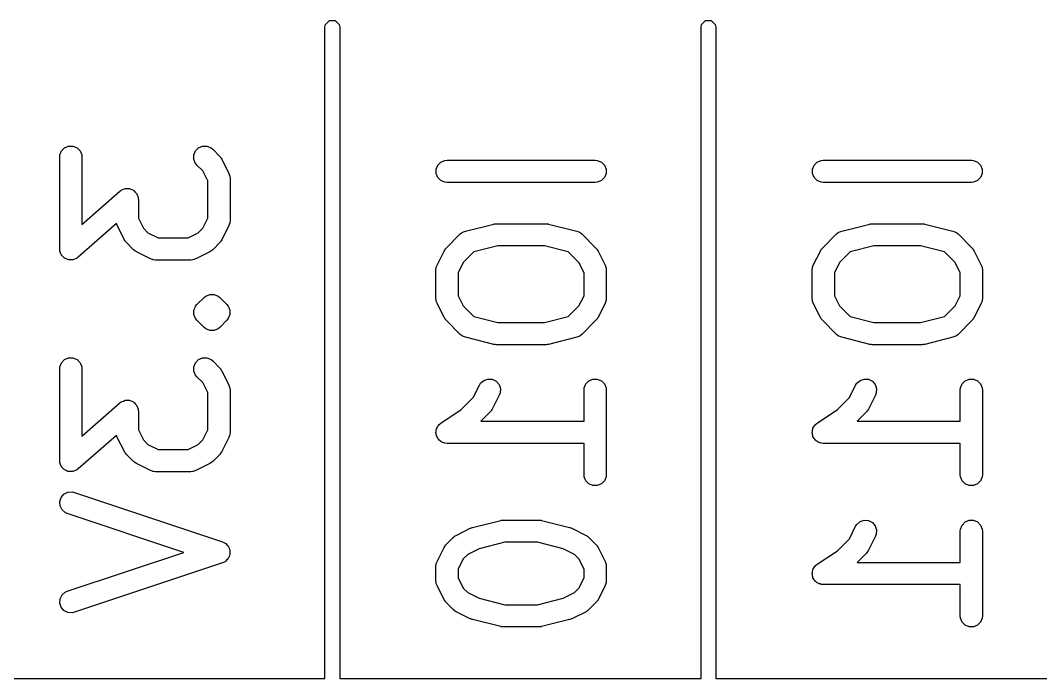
# Model space of a CAD drawing. Header units: inches. Extents: x 0.47 to 2.28, y -2.25 to -0.47.
# Drawn here: x 1.7421 to 2.0133, y -1.748 to -1.5732 of the extents above; entities that cross this region are included whole.
import ezdxf

# ---------------------------------------------------------------- set-up
doc = ezdxf.new("R2010")
doc.units = ezdxf.units.IN
doc.header["$MEASUREMENT"] = 0
doc.layers.add('B.Silkscreen', color=31, linetype='CONTINUOUS', true_color=0xe8b2a7)

msp = doc.modelspace()

# ---------------------------------------------------------------- linework, layer by layer
at = {"layer": 'B.Silkscreen', "linetype": 'CONTINUOUS'}
for p, q in [((1.82303, -1.575), (1.82318, -1.57425)), ((1.82303, -1.74803), (1.82303, -1.575)), ((1.82318, -1.57425), (1.82425, -1.57318)), ((1.82425, -1.57318), (1.82575, -1.57318)), ((1.82575, -1.57318), (1.82682, -1.57425)), ((1.82682, -1.57425), (1.82697, -1.575)), ((1.82697, -1.575), (1.82697, -1.74803)), ((1.92303, -1.575), (1.92318, -1.57425)), ((1.92303, -1.74803), (1.92303, -1.575)), ((1.92318, -1.57425), (1.92425, -1.57318)), ((1.92425, -1.57318), (1.92575, -1.57318)), ((1.92575, -1.57318), (1.92682, -1.57425)), ((1.92682, -1.57425), (1.92697, -1.575)), ((1.92697, -1.575), (1.92697, -1.74803)), ((1.75261, -1.60893), (1.75305, -1.60787)), ((1.75305, -1.60787), (1.75386, -1.60705)), ((1.75386, -1.60705), (1.75493, -1.60661)), ((1.75493, -1.60661), (1.75608, -1.60661)), ((1.75608, -1.60661), (1.75715, -1.60705)), ((1.75715, -1.60705), (1.75796, -1.60787)), ((1.75796, -1.60787), (1.7584, -1.60893)), ((1.78823, -1.60893), (1.78867, -1.60787)), ((1.78867, -1.60787), (1.78948, -1.60705)), ((1.78948, -1.60705), (1.79055, -1.60661)), ((1.79055, -1.60661), (1.7917, -1.60661)), ((1.7917, -1.60661), (1.79277, -1.60705)), ((1.79277, -1.60705), (1.79321, -1.60742)), ((1.79321, -1.60742), (1.79509, -1.6093)), ((1.75255, -1.60951), (1.75261, -1.60893)), ((1.75255, -1.63388), (1.75255, -1.60951)), ((1.7584, -1.60893), (1.75846, -1.60951)), ((1.75846, -1.60951), (1.75846, -1.62737)), ((1.78823, -1.61009), (1.78823, -1.60893)), ((1.78867, -1.61115), (1.78823, -1.61009)), ((1.79509, -1.6093), (1.79527, -1.60952)), ((1.79527, -1.60952), (1.79533, -1.60957)), ((1.79533, -1.60957), (1.79539, -1.60966)), ((1.79539, -1.60966), (1.79546, -1.60974)), ((1.79546, -1.60974), (1.79548, -1.60982)), ((1.79548, -1.60982), (1.79564, -1.61006)), ((1.79564, -1.61006), (1.79752, -1.61381)), ((1.85386, -1.6108), (1.85493, -1.61036)), ((1.85493, -1.61036), (1.8555, -1.61031)), ((1.8555, -1.61031), (1.89487, -1.61031)), ((1.89487, -1.61031), (1.89545, -1.61036)), ((1.89545, -1.61036), (1.89652, -1.6108)), ((1.95386, -1.6108), (1.95493, -1.61036)), ((1.95493, -1.61036), (1.9555, -1.61031)), ((1.9555, -1.61031), (1.99487, -1.61031)), ((1.99487, -1.61031), (1.99545, -1.61036)), ((1.99545, -1.61036), (1.99652, -1.6108)), ((1.78904, -1.6116), (1.78867, -1.61115)), ((1.79057, -1.61313), (1.78904, -1.6116)), ((1.79192, -1.61583), (1.79057, -1.61313)), ((1.85261, -1.61268), (1.85305, -1.61162)), ((1.85261, -1.61384), (1.85261, -1.61268)), ((1.85305, -1.61162), (1.85386, -1.6108)), ((1.89652, -1.6108), (1.89733, -1.61162)), ((1.89733, -1.61162), (1.89777, -1.61268)), ((1.89777, -1.61268), (1.89777, -1.61384)), ((1.95261, -1.61268), (1.95305, -1.61162)), ((1.95261, -1.61384), (1.95261, -1.61268)), ((1.95305, -1.61162), (1.95386, -1.6108)), ((1.99652, -1.6108), (1.99733, -1.61162)), ((1.99733, -1.61162), (1.99777, -1.61268)), ((1.99777, -1.61268), (1.99777, -1.61384)), ((1.79192, -1.62569), (1.79192, -1.61583)), ((1.79752, -1.61381), (1.79772, -1.61435)), ((1.79772, -1.61435), (1.79773, -1.61446)), ((1.79773, -1.61446), (1.79777, -1.61456)), ((1.79777, -1.61456), (1.79783, -1.61513)), ((1.79783, -1.61513), (1.79783, -1.62638)), ((1.85305, -1.6149), (1.85261, -1.61384)), ((1.85386, -1.61571), (1.85305, -1.6149)), ((1.85493, -1.61616), (1.85386, -1.61571)), ((1.8555, -1.61621), (1.85493, -1.61616)), ((1.89545, -1.61616), (1.89487, -1.61621)), ((1.89652, -1.61571), (1.89545, -1.61616)), ((1.89733, -1.6149), (1.89652, -1.61571)), ((1.89777, -1.61384), (1.89733, -1.6149)), ((1.95305, -1.6149), (1.95261, -1.61384)), ((1.95386, -1.61571), (1.95305, -1.6149)), ((1.95493, -1.61616), (1.95386, -1.61571)), ((1.9555, -1.61621), (1.95493, -1.61616)), ((1.99545, -1.61616), (1.99487, -1.61621)), ((1.99652, -1.61571), (1.99545, -1.61616)), ((1.99733, -1.6149), (1.99652, -1.61571)), ((1.99777, -1.61384), (1.99733, -1.6149)), ((1.75846, -1.62737), (1.76856, -1.61854)), ((1.76856, -1.61854), (1.76881, -1.61836)), ((1.76881, -1.61836), (1.76886, -1.6183)), ((1.76886, -1.6183), (1.76891, -1.61828)), ((1.76891, -1.61828), (1.76903, -1.6182)), ((1.76903, -1.6182), (1.76948, -1.61805)), ((1.76948, -1.61805), (1.76993, -1.61786)), ((1.76993, -1.61786), (1.77003, -1.61786)), ((1.77003, -1.61786), (1.77012, -1.61783)), ((1.77012, -1.61783), (1.7706, -1.61786)), ((1.7706, -1.61786), (1.77108, -1.61786)), ((1.77108, -1.61786), (1.77117, -1.6179)), ((1.77117, -1.6179), (1.77127, -1.61791)), ((1.77127, -1.61791), (1.7717, -1.61812)), ((1.7717, -1.61812), (1.77214, -1.6183)), ((1.77214, -1.6183), (1.77221, -1.61837)), ((1.77221, -1.61837), (1.7723, -1.61842)), ((1.7723, -1.61842), (1.77262, -1.61878)), ((1.77262, -1.61878), (1.77296, -1.61912)), ((1.89487, -1.61621), (1.8555, -1.61621)), ((1.99487, -1.61621), (1.9555, -1.61621)), ((1.77296, -1.61912), (1.773, -1.61921)), ((1.773, -1.61921), (1.77306, -1.61928)), ((1.77306, -1.61928), (1.77322, -1.61974)), ((1.77322, -1.61974), (1.7734, -1.62018)), ((1.7734, -1.62018), (1.77341, -1.62032)), ((1.77341, -1.62032), (1.77343, -1.62038)), ((1.77343, -1.62038), (1.77343, -1.62045)), ((1.77343, -1.62045), (1.77346, -1.62076)), ((1.77346, -1.62076), (1.77346, -1.62569)), ((1.77346, -1.62569), (1.7748, -1.62838)), ((1.79057, -1.62838), (1.79192, -1.62569)), ((1.79777, -1.62696), (1.79773, -1.62706)), ((1.79783, -1.62638), (1.79777, -1.62696)), ((1.76766, -1.62717), (1.75745, -1.6361)), ((1.76786, -1.6277), (1.76766, -1.62717)), ((1.76974, -1.63145), (1.76786, -1.6277)), ((1.7748, -1.62838), (1.776, -1.62958)), ((1.776, -1.62958), (1.7787, -1.63093)), ((1.78668, -1.63093), (1.78938, -1.62958)), ((1.78938, -1.62958), (1.79057, -1.62838)), ((1.79752, -1.6277), (1.79564, -1.63145)), ((1.79772, -1.62716), (1.79752, -1.6277)), ((1.79773, -1.62706), (1.79772, -1.62716)), ((1.85904, -1.62992), (1.85949, -1.62955)), ((1.85949, -1.62955), (1.85969, -1.62947)), ((1.85969, -1.62947), (1.85987, -1.62934)), ((1.85987, -1.62934), (1.86041, -1.62914)), ((1.86041, -1.62914), (1.86791, -1.62727)), ((1.86791, -1.62727), (1.86801, -1.62725)), ((1.86801, -1.62725), (1.86805, -1.62724)), ((1.86805, -1.62724), (1.86827, -1.62721)), ((1.86827, -1.62721), (1.86848, -1.62718)), ((1.86848, -1.62718), (1.86853, -1.62719)), ((1.86853, -1.62719), (1.86863, -1.62718)), ((1.86863, -1.62718), (1.88175, -1.62718)), ((1.88175, -1.62718), (1.88185, -1.62719)), ((1.88185, -1.62719), (1.88189, -1.62718)), ((1.88189, -1.62718), (1.88211, -1.62721)), ((1.88211, -1.62721), (1.88233, -1.62724)), ((1.88233, -1.62724), (1.88237, -1.62725)), ((1.88237, -1.62725), (1.88247, -1.62727)), ((1.88247, -1.62727), (1.88997, -1.62914)), ((1.88997, -1.62914), (1.89051, -1.62934)), ((1.89051, -1.62934), (1.89069, -1.62947)), ((1.89069, -1.62947), (1.89089, -1.62955)), ((1.89089, -1.62955), (1.89134, -1.62992)), ((1.95904, -1.62992), (1.95949, -1.62955)), ((1.95949, -1.62955), (1.95969, -1.62947)), ((1.95969, -1.62947), (1.95987, -1.62934)), ((1.95987, -1.62934), (1.96041, -1.62914)), ((1.96041, -1.62914), (1.96791, -1.62727)), ((1.96791, -1.62727), (1.96801, -1.62725)), ((1.96801, -1.62725), (1.96805, -1.62724)), ((1.96805, -1.62724), (1.96827, -1.62721)), ((1.96827, -1.62721), (1.96848, -1.62718)), ((1.96848, -1.62718), (1.96853, -1.62719)), ((1.96853, -1.62719), (1.96863, -1.62718)), ((1.96863, -1.62718), (1.98175, -1.62718)), ((1.98175, -1.62718), (1.98185, -1.62719)), ((1.98185, -1.62719), (1.98189, -1.62718)), ((1.98189, -1.62718), (1.98211, -1.62721)), ((1.98211, -1.62721), (1.98233, -1.62724)), ((1.98233, -1.62724), (1.98237, -1.62725)), ((1.98237, -1.62725), (1.98247, -1.62727)), ((1.98247, -1.62727), (1.98997, -1.62914)), ((1.98997, -1.62914), (1.99051, -1.62934)), ((1.99051, -1.62934), (1.99069, -1.62947)), ((1.99069, -1.62947), (1.99089, -1.62955)), ((1.99089, -1.62955), (1.99134, -1.62992)), ((1.76989, -1.6317), (1.76974, -1.63145)), ((1.76992, -1.63177), (1.76989, -1.6317)), ((1.76999, -1.63185), (1.76992, -1.63177)), ((1.77004, -1.63194), (1.76999, -1.63185)), ((1.7701, -1.63199), (1.77004, -1.63194)), ((1.77029, -1.63222), (1.7701, -1.63199)), ((1.77216, -1.63409), (1.77029, -1.63222)), ((1.7787, -1.63093), (1.78668, -1.63093)), ((1.79509, -1.63222), (1.79321, -1.63409)), ((1.79527, -1.63199), (1.79509, -1.63222)), ((1.79533, -1.63194), (1.79527, -1.63199)), ((1.79539, -1.63185), (1.79533, -1.63194)), ((1.79546, -1.63177), (1.79539, -1.63185)), ((1.79548, -1.6317), (1.79546, -1.63177)), ((1.79564, -1.63145), (1.79548, -1.6317)), ((1.85529, -1.63367), (1.85904, -1.62992)), ((1.89134, -1.62992), (1.89509, -1.63367)), ((1.95529, -1.63367), (1.95904, -1.62992)), ((1.99134, -1.62992), (1.99509, -1.63367)), ((1.75258, -1.63419), (1.75255, -1.63388)), ((1.75258, -1.63426), (1.75258, -1.63419)), ((1.75259, -1.63432), (1.75258, -1.63426)), ((1.75261, -1.63446), (1.75259, -1.63432)), ((1.75279, -1.6349), (1.75261, -1.63446)), ((1.75295, -1.63535), (1.75279, -1.6349)), ((1.77239, -1.63428), (1.77216, -1.63409)), ((1.77244, -1.63434), (1.77239, -1.63428)), ((1.77253, -1.6344), (1.77244, -1.63434)), ((1.77261, -1.63446), (1.77253, -1.6344)), ((1.77268, -1.63449), (1.77261, -1.63446)), ((1.77293, -1.63465), (1.77268, -1.63449)), ((1.77668, -1.63652), (1.77293, -1.63465)), ((1.79245, -1.63465), (1.7887, -1.63652)), ((1.79269, -1.63449), (1.79245, -1.63465)), ((1.79277, -1.63446), (1.79269, -1.63449)), ((1.79285, -1.6344), (1.79277, -1.63446)), ((1.79294, -1.63434), (1.79285, -1.6344)), ((1.79299, -1.63428), (1.79294, -1.63434)), ((1.79321, -1.63409), (1.79299, -1.63428)), ((1.85286, -1.63819), (1.85474, -1.63444)), ((1.85474, -1.63444), (1.85489, -1.63419)), ((1.85489, -1.63419), (1.85492, -1.63412)), ((1.85492, -1.63412), (1.85499, -1.63403)), ((1.85499, -1.63403), (1.85505, -1.63395)), ((1.85505, -1.63395), (1.85511, -1.63389)), ((1.85511, -1.63389), (1.85529, -1.63367)), ((1.86264, -1.63467), (1.85981, -1.63751)), ((1.86899, -1.63308), (1.86264, -1.63467)), ((1.88139, -1.63308), (1.86899, -1.63308)), ((1.88774, -1.63467), (1.88139, -1.63308)), ((1.89057, -1.63751), (1.88774, -1.63467)), ((1.89509, -1.63367), (1.89527, -1.63389)), ((1.89527, -1.63389), (1.89533, -1.63395)), ((1.89533, -1.63395), (1.89539, -1.63403)), ((1.89539, -1.63403), (1.89546, -1.63412)), ((1.89546, -1.63412), (1.89548, -1.63419)), ((1.89548, -1.63419), (1.89564, -1.63444)), ((1.89564, -1.63444), (1.89752, -1.63819)), ((1.95286, -1.63819), (1.95474, -1.63444)), ((1.95474, -1.63444), (1.95489, -1.63419)), ((1.95489, -1.63419), (1.95492, -1.63412)), ((1.95492, -1.63412), (1.95499, -1.63403)), ((1.95499, -1.63403), (1.95505, -1.63395)), ((1.95505, -1.63395), (1.95511, -1.63389)), ((1.95511, -1.63389), (1.95529, -1.63367)), ((1.96264, -1.63467), (1.95981, -1.63751)), ((1.96899, -1.63308), (1.96264, -1.63467)), ((1.98139, -1.63308), (1.96899, -1.63308)), ((1.98774, -1.63467), (1.98139, -1.63308)), ((1.99057, -1.63751), (1.98774, -1.63467)), ((1.99509, -1.63367), (1.99527, -1.63389)), ((1.99527, -1.63389), (1.99533, -1.63395)), ((1.99533, -1.63395), (1.99539, -1.63403)), ((1.99539, -1.63403), (1.99546, -1.63412)), ((1.99546, -1.63412), (1.99548, -1.63419)), ((1.99548, -1.63419), (1.99564, -1.63444)), ((1.99564, -1.63444), (1.99752, -1.63819)), ((1.75301, -1.63543), (1.75295, -1.63535)), ((1.75305, -1.63552), (1.75301, -1.63543)), ((1.75339, -1.63586), (1.75305, -1.63552)), ((1.7537, -1.63622), (1.75339, -1.63586)), ((1.75379, -1.63627), (1.7537, -1.63622)), ((1.75386, -1.63634), (1.75379, -1.63627)), ((1.75431, -1.63652), (1.75386, -1.63634)), ((1.75474, -1.63673), (1.75431, -1.63652)), ((1.75484, -1.63674), (1.75474, -1.63673)), ((1.75493, -1.63678), (1.75484, -1.63674)), ((1.75541, -1.63678), (1.75493, -1.63678)), ((1.75589, -1.63681), (1.75541, -1.63678)), ((1.75598, -1.63678), (1.75589, -1.63681)), ((1.75608, -1.63678), (1.75598, -1.63678)), ((1.75652, -1.63659), (1.75608, -1.63678)), ((1.75698, -1.63644), (1.75652, -1.63659)), ((1.75709, -1.63636), (1.75698, -1.63644)), ((1.75715, -1.63634), (1.75709, -1.63636)), ((1.7572, -1.63628), (1.75715, -1.63634)), ((1.75745, -1.6361), (1.7572, -1.63628)), ((1.77722, -1.63673), (1.77668, -1.63652)), ((1.77733, -1.63674), (1.77722, -1.63673)), ((1.77743, -1.63678), (1.77733, -1.63674)), ((1.778, -1.63683), (1.77743, -1.63678)), ((1.78738, -1.63683), (1.778, -1.63683)), ((1.78795, -1.63678), (1.78738, -1.63683)), ((1.78805, -1.63674), (1.78795, -1.63678)), ((1.78816, -1.63673), (1.78805, -1.63674)), ((1.7887, -1.63652), (1.78816, -1.63673)), ((1.85981, -1.63751), (1.85846, -1.6402)), ((1.89192, -1.6402), (1.89057, -1.63751)), ((1.95981, -1.63751), (1.95846, -1.6402)), ((1.99192, -1.6402), (1.99057, -1.63751)), ((1.85255, -1.63951), (1.85261, -1.63893)), ((1.85255, -1.647), (1.85255, -1.63951)), ((1.85261, -1.63893), (1.85265, -1.63883)), ((1.85265, -1.63883), (1.85266, -1.63873)), ((1.85266, -1.63873), (1.85286, -1.63819)), ((1.85846, -1.6402), (1.85846, -1.64631)), ((1.89192, -1.64631), (1.89192, -1.6402)), ((1.89752, -1.63819), (1.89772, -1.63873)), ((1.89772, -1.63873), (1.89773, -1.63883)), ((1.89773, -1.63883), (1.89777, -1.63893)), ((1.89777, -1.63893), (1.89783, -1.63951)), ((1.89783, -1.63951), (1.89783, -1.647)), ((1.95255, -1.63951), (1.95261, -1.63893)), ((1.95255, -1.647), (1.95255, -1.63951)), ((1.95261, -1.63893), (1.95265, -1.63883)), ((1.95265, -1.63883), (1.95266, -1.63873)), ((1.95266, -1.63873), (1.95286, -1.63819)), ((1.95846, -1.6402), (1.95846, -1.64631)), ((1.99192, -1.64631), (1.99192, -1.6402)), ((1.99752, -1.63819), (1.99772, -1.63873)), ((1.99772, -1.63873), (1.99773, -1.63883)), ((1.99773, -1.63883), (1.99777, -1.63893)), ((1.99777, -1.63893), (1.99783, -1.63951)), ((1.99783, -1.63951), (1.99783, -1.647)), ((1.79136, -1.64642), (1.79242, -1.64598)), ((1.79242, -1.64598), (1.79358, -1.64598)), ((1.79358, -1.64598), (1.79464, -1.64642)), ((1.78867, -1.64911), (1.78904, -1.64867)), ((1.78904, -1.64867), (1.79091, -1.64679)), ((1.79091, -1.64679), (1.79136, -1.64642)), ((1.79464, -1.64642), (1.79464, -1.64642)), ((1.79464, -1.64642), (1.79509, -1.64679)), ((1.79509, -1.64679), (1.79696, -1.64867)), ((1.79696, -1.64867), (1.79733, -1.64911)), ((1.85261, -1.64758), (1.85255, -1.647)), ((1.85265, -1.64768), (1.85261, -1.64758)), ((1.85266, -1.64778), (1.85265, -1.64768)), ((1.85286, -1.64833), (1.85266, -1.64778)), ((1.85474, -1.65207), (1.85286, -1.64833)), ((1.85846, -1.64631), (1.85981, -1.64901)), ((1.89057, -1.64901), (1.89192, -1.64631)), ((1.89752, -1.64833), (1.89564, -1.65207)), ((1.89772, -1.64778), (1.89752, -1.64833)), ((1.89773, -1.64768), (1.89772, -1.64778)), ((1.89777, -1.64758), (1.89773, -1.64768)), ((1.89783, -1.647), (1.89777, -1.64758)), ((1.95261, -1.64758), (1.95255, -1.647)), ((1.95265, -1.64768), (1.95261, -1.64758)), ((1.95266, -1.64778), (1.95265, -1.64768)), ((1.95286, -1.64833), (1.95266, -1.64778)), ((1.95474, -1.65207), (1.95286, -1.64833)), ((1.95846, -1.64631), (1.95981, -1.64901)), ((1.99057, -1.64901), (1.99192, -1.64631)), ((1.99752, -1.64833), (1.99564, -1.65207)), ((1.99772, -1.64778), (1.99752, -1.64833)), ((1.99773, -1.64768), (1.99772, -1.64778)), ((1.99777, -1.64758), (1.99773, -1.64768)), ((1.99783, -1.647), (1.99777, -1.64758)), ((1.78823, -1.65018), (1.78853, -1.64946)), ((1.78823, -1.65133), (1.78823, -1.65018)), ((1.78867, -1.65239), (1.78823, -1.65133)), ((1.78853, -1.64946), (1.78867, -1.64911)), ((1.78867, -1.64911), (1.78867, -1.64911)), ((1.79733, -1.64911), (1.79747, -1.64946)), ((1.79777, -1.65133), (1.79733, -1.65239)), ((1.79747, -1.64946), (1.79777, -1.65018)), ((1.79777, -1.65018), (1.79777, -1.65133)), ((1.85981, -1.64901), (1.86264, -1.65184)), ((1.88774, -1.65184), (1.89057, -1.64901)), ((1.95981, -1.64901), (1.96264, -1.65184)), ((1.98774, -1.65184), (1.99057, -1.64901)), ((1.78904, -1.65284), (1.78867, -1.65239)), ((1.78867, -1.65239), (1.78867, -1.65239)), ((1.79091, -1.65472), (1.78904, -1.65284)), ((1.79696, -1.65284), (1.79509, -1.65472)), ((1.79733, -1.65239), (1.79696, -1.65284)), ((1.85489, -1.65232), (1.85474, -1.65207)), ((1.85492, -1.65239), (1.85489, -1.65232)), ((1.85499, -1.65248), (1.85492, -1.65239)), ((1.85505, -1.65256), (1.85499, -1.65248)), ((1.85511, -1.65262), (1.85505, -1.65256)), ((1.85529, -1.65284), (1.85511, -1.65262)), ((1.85904, -1.65659), (1.85529, -1.65284)), ((1.86264, -1.65184), (1.86899, -1.65343)), ((1.86899, -1.65343), (1.88139, -1.65343)), ((1.88139, -1.65343), (1.88774, -1.65184)), ((1.89509, -1.65284), (1.89134, -1.65659)), ((1.89527, -1.65262), (1.89509, -1.65284)), ((1.89533, -1.65256), (1.89527, -1.65262)), ((1.89539, -1.65248), (1.89533, -1.65256)), ((1.89546, -1.65239), (1.89539, -1.65248)), ((1.89548, -1.65232), (1.89546, -1.65239)), ((1.89564, -1.65207), (1.89548, -1.65232)), ((1.95489, -1.65232), (1.95474, -1.65207)), ((1.95492, -1.65239), (1.95489, -1.65232)), ((1.95499, -1.65248), (1.95492, -1.65239)), ((1.95505, -1.65256), (1.95499, -1.65248)), ((1.95511, -1.65262), (1.95505, -1.65256)), ((1.95529, -1.65284), (1.95511, -1.65262)), ((1.95904, -1.65659), (1.95529, -1.65284)), ((1.96264, -1.65184), (1.96899, -1.65343)), ((1.96899, -1.65343), (1.98139, -1.65343)), ((1.98139, -1.65343), (1.98774, -1.65184)), ((1.99509, -1.65284), (1.99134, -1.65659)), ((1.99527, -1.65262), (1.99509, -1.65284)), ((1.99533, -1.65256), (1.99527, -1.65262)), ((1.99539, -1.65248), (1.99533, -1.65256)), ((1.99546, -1.65239), (1.99539, -1.65248)), ((1.99548, -1.65232), (1.99546, -1.65239)), ((1.99564, -1.65207), (1.99548, -1.65232)), ((1.79136, -1.65508), (1.79091, -1.65472)), ((1.79242, -1.65553), (1.79136, -1.65508)), ((1.79358, -1.65553), (1.79242, -1.65553)), ((1.79464, -1.65508), (1.79358, -1.65553)), ((1.79358, -1.65553), (1.79358, -1.65553)), ((1.79509, -1.65472), (1.79464, -1.65508)), ((1.85949, -1.65696), (1.85904, -1.65659)), ((1.89134, -1.65659), (1.89089, -1.65696)), ((1.95949, -1.65696), (1.95904, -1.65659)), ((1.99134, -1.65659), (1.99089, -1.65696)), ((1.85969, -1.65704), (1.85949, -1.65696)), ((1.85987, -1.65717), (1.85969, -1.65704)), ((1.86041, -1.65737), (1.85987, -1.65717)), ((1.86791, -1.65924), (1.86041, -1.65737)), ((1.86801, -1.65926), (1.86791, -1.65924)), ((1.86805, -1.65927), (1.86801, -1.65926)), ((1.86827, -1.6593), (1.86805, -1.65927)), ((1.86848, -1.65933), (1.86827, -1.6593)), ((1.86853, -1.65932), (1.86848, -1.65933)), ((1.86863, -1.65933), (1.86853, -1.65932)), ((1.88175, -1.65933), (1.86863, -1.65933)), ((1.88185, -1.65932), (1.88175, -1.65933)), ((1.88189, -1.65933), (1.88185, -1.65932)), ((1.88211, -1.6593), (1.88189, -1.65933)), ((1.88233, -1.65927), (1.88211, -1.6593)), ((1.88237, -1.65926), (1.88233, -1.65927)), ((1.88247, -1.65924), (1.88237, -1.65926)), ((1.88997, -1.65737), (1.88247, -1.65924)), ((1.89051, -1.65717), (1.88997, -1.65737)), ((1.89069, -1.65704), (1.89051, -1.65717)), ((1.89089, -1.65696), (1.89069, -1.65704)), ((1.95969, -1.65704), (1.95949, -1.65696)), ((1.95987, -1.65717), (1.95969, -1.65704)), ((1.96041, -1.65737), (1.95987, -1.65717)), ((1.96791, -1.65924), (1.96041, -1.65737)), ((1.96801, -1.65926), (1.96791, -1.65924)), ((1.96805, -1.65927), (1.96801, -1.65926)), ((1.96827, -1.6593), (1.96805, -1.65927)), ((1.96848, -1.65933), (1.96827, -1.6593)), ((1.96853, -1.65932), (1.96848, -1.65933)), ((1.96863, -1.65933), (1.96853, -1.65932)), ((1.98175, -1.65933), (1.96863, -1.65933)), ((1.98185, -1.65932), (1.98175, -1.65933)), ((1.98189, -1.65933), (1.98185, -1.65932)), ((1.98211, -1.6593), (1.98189, -1.65933)), ((1.98233, -1.65927), (1.98211, -1.6593)), ((1.98237, -1.65926), (1.98233, -1.65927)), ((1.98247, -1.65924), (1.98237, -1.65926)), ((1.98997, -1.65737), (1.98247, -1.65924)), ((1.99051, -1.65717), (1.98997, -1.65737)), ((1.99069, -1.65704), (1.99051, -1.65717)), ((1.99089, -1.65696), (1.99069, -1.65704)), ((1.75261, -1.66518), (1.75305, -1.66411)), ((1.75305, -1.66411), (1.75386, -1.6633)), ((1.75386, -1.6633), (1.75493, -1.66286)), ((1.75493, -1.66286), (1.75608, -1.66286)), ((1.75608, -1.66286), (1.75715, -1.6633)), ((1.75715, -1.6633), (1.75796, -1.66411)), ((1.75796, -1.66411), (1.7584, -1.66518)), ((1.78823, -1.66518), (1.78867, -1.66411)), ((1.78867, -1.66411), (1.78948, -1.6633)), ((1.78948, -1.6633), (1.79055, -1.66286)), ((1.79055, -1.66286), (1.7917, -1.66286)), ((1.7917, -1.66286), (1.79277, -1.6633)), ((1.79277, -1.6633), (1.79321, -1.66366)), ((1.79321, -1.66366), (1.79509, -1.66554)), ((1.75255, -1.66575), (1.75261, -1.66518)), ((1.75255, -1.69012), (1.75255, -1.66575)), ((1.7584, -1.66518), (1.75846, -1.66575)), ((1.75846, -1.66575), (1.75846, -1.68362)), ((1.78823, -1.66633), (1.78823, -1.66518)), ((1.78867, -1.66739), (1.78823, -1.66633)), ((1.78904, -1.66784), (1.78867, -1.66739)), ((1.79509, -1.66554), (1.79527, -1.66577)), ((1.79527, -1.66577), (1.79533, -1.66582)), ((1.79533, -1.66582), (1.79539, -1.66591)), ((1.79539, -1.66591), (1.79546, -1.66599)), ((1.79546, -1.66599), (1.79548, -1.66606)), ((1.79548, -1.66606), (1.79564, -1.66631)), ((1.79564, -1.66631), (1.79752, -1.67006)), ((1.79057, -1.66938), (1.78904, -1.66784)), ((1.79192, -1.67207), (1.79057, -1.66938)), ((1.79752, -1.67006), (1.79772, -1.6706)), ((1.86245, -1.67338), (1.86411, -1.67006)), ((1.86411, -1.67006), (1.86442, -1.66957)), ((1.86442, -1.66957), (1.86529, -1.66881)), ((1.86529, -1.66881), (1.86638, -1.66845)), ((1.86638, -1.66845), (1.86753, -1.66853)), ((1.86753, -1.66853), (1.86856, -1.66904)), ((1.86856, -1.66904), (1.86932, -1.66991)), ((1.86932, -1.66991), (1.86968, -1.67101)), ((1.89198, -1.6708), (1.89242, -1.66974)), ((1.89242, -1.66974), (1.89323, -1.66892)), ((1.89323, -1.66892), (1.8943, -1.66848)), ((1.8943, -1.66848), (1.89545, -1.66848)), ((1.89545, -1.66848), (1.89652, -1.66892)), ((1.89652, -1.66892), (1.89733, -1.66974)), ((1.89733, -1.66974), (1.89777, -1.6708)), ((1.96245, -1.67338), (1.96411, -1.67006)), ((1.96411, -1.67006), (1.96442, -1.66957)), ((1.96442, -1.66957), (1.96529, -1.66881)), ((1.96529, -1.66881), (1.96638, -1.66845)), ((1.96638, -1.66845), (1.96753, -1.66853)), ((1.96753, -1.66853), (1.96856, -1.66904)), ((1.96856, -1.66904), (1.96932, -1.66991)), ((1.96932, -1.66991), (1.96968, -1.67101)), ((1.99198, -1.6708), (1.99242, -1.66974)), ((1.99242, -1.66974), (1.99323, -1.66892)), ((1.99323, -1.66892), (1.9943, -1.66848)), ((1.9943, -1.66848), (1.99545, -1.66848)), ((1.99545, -1.66848), (1.99652, -1.66892)), ((1.99652, -1.66892), (1.99733, -1.66974)), ((1.99733, -1.66974), (1.99777, -1.6708)), ((1.79192, -1.68193), (1.79192, -1.67207)), ((1.79772, -1.6706), (1.79773, -1.6707)), ((1.79773, -1.6707), (1.79777, -1.6708)), ((1.79777, -1.6708), (1.79783, -1.67138)), ((1.79783, -1.67138), (1.79783, -1.68263)), ((1.86939, -1.6727), (1.86752, -1.67645)), ((1.8696, -1.67216), (1.86939, -1.6727)), ((1.86968, -1.67101), (1.8696, -1.67216)), ((1.89192, -1.67138), (1.89198, -1.6708)), ((1.89192, -1.67967), (1.89192, -1.67138)), ((1.89777, -1.6708), (1.89783, -1.67138)), ((1.89783, -1.67138), (1.89783, -1.69387)), ((1.96939, -1.6727), (1.96752, -1.67645)), ((1.9696, -1.67216), (1.96939, -1.6727)), ((1.96968, -1.67101), (1.9696, -1.67216)), ((1.99192, -1.67138), (1.99198, -1.6708)), ((1.99192, -1.67967), (1.99192, -1.67138)), ((1.99777, -1.6708), (1.99783, -1.67138)), ((1.99783, -1.67138), (1.99783, -1.69387)), ((1.75846, -1.68362), (1.76856, -1.67478)), ((1.76856, -1.67478), (1.76881, -1.6746)), ((1.76881, -1.6746), (1.76886, -1.67455)), ((1.76886, -1.67455), (1.76891, -1.67452)), ((1.76891, -1.67452), (1.76903, -1.67444)), ((1.76903, -1.67444), (1.76948, -1.67429)), ((1.76948, -1.67429), (1.76993, -1.6741)), ((1.76993, -1.6741), (1.77003, -1.6741)), ((1.77003, -1.6741), (1.77012, -1.67407)), ((1.77012, -1.67407), (1.7706, -1.6741)), ((1.7706, -1.6741), (1.77108, -1.6741)), ((1.77108, -1.6741), (1.77117, -1.67414)), ((1.77117, -1.67414), (1.77127, -1.67415)), ((1.77127, -1.67415), (1.7717, -1.67436)), ((1.7717, -1.67436), (1.77214, -1.67455)), ((1.77214, -1.67455), (1.77221, -1.67462)), ((1.77221, -1.67462), (1.7723, -1.67466)), ((1.7723, -1.67466), (1.77262, -1.67502)), ((1.77262, -1.67502), (1.77296, -1.67536)), ((1.77296, -1.67536), (1.773, -1.67545)), ((1.773, -1.67545), (1.77306, -1.67553)), ((1.77306, -1.67553), (1.77322, -1.67598)), ((1.85925, -1.67658), (1.86245, -1.67338)), ((1.95925, -1.67658), (1.96245, -1.67338)), ((1.77322, -1.67598), (1.7734, -1.67642)), ((1.7734, -1.67642), (1.77341, -1.67657)), ((1.77341, -1.67657), (1.77343, -1.67662)), ((1.77343, -1.67662), (1.77343, -1.6767)), ((1.77343, -1.6767), (1.77346, -1.677)), ((1.77346, -1.677), (1.77346, -1.68193)), ((1.85387, -1.68017), (1.85925, -1.67658)), ((1.86697, -1.67721), (1.86451, -1.67967)), ((1.86715, -1.67699), (1.86697, -1.67721)), ((1.86721, -1.67694), (1.86715, -1.67699)), ((1.86727, -1.67685), (1.86721, -1.67694)), ((1.86733, -1.67677), (1.86727, -1.67685)), ((1.86736, -1.67669), (1.86733, -1.67677)), ((1.86752, -1.67645), (1.86736, -1.67669)), ((1.95387, -1.68017), (1.95925, -1.67658)), ((1.96697, -1.67721), (1.96451, -1.67967)), ((1.96715, -1.67699), (1.96697, -1.67721)), ((1.96721, -1.67694), (1.96715, -1.67699)), ((1.96727, -1.67685), (1.96721, -1.67694)), ((1.96733, -1.67677), (1.96727, -1.67685)), ((1.96736, -1.67669), (1.96733, -1.67677)), ((1.96752, -1.67645), (1.96736, -1.67669)), ((1.85278, -1.68149), (1.85294, -1.68125)), ((1.85294, -1.68125), (1.85305, -1.68098)), ((1.85305, -1.68098), (1.85326, -1.68078)), ((1.85326, -1.68078), (1.85342, -1.68054)), ((1.85342, -1.68054), (1.85386, -1.68017)), ((1.85386, -1.68017), (1.85386, -1.68017)), ((1.85386, -1.68017), (1.85387, -1.68017)), ((1.85387, -1.68017), (1.85387, -1.68017)), ((1.86451, -1.67967), (1.89192, -1.67967)), ((1.95278, -1.68149), (1.95294, -1.68125)), ((1.95294, -1.68125), (1.95305, -1.68098)), ((1.95305, -1.68098), (1.95326, -1.68078)), ((1.95326, -1.68078), (1.95342, -1.68054)), ((1.95342, -1.68054), (1.95386, -1.68017)), ((1.95386, -1.68017), (1.95386, -1.68017)), ((1.95386, -1.68017), (1.95387, -1.68017)), ((1.95387, -1.68017), (1.95387, -1.68017)), ((1.96451, -1.67967), (1.99192, -1.67967)), ((1.76766, -1.68341), (1.75745, -1.69235)), ((1.76786, -1.68395), (1.76766, -1.68341)), ((1.76974, -1.6877), (1.76786, -1.68395)), ((1.77346, -1.68193), (1.7748, -1.68463)), ((1.79057, -1.68463), (1.79192, -1.68193)), ((1.79752, -1.68395), (1.79564, -1.6877)), ((1.79772, -1.68341), (1.79752, -1.68395)), ((1.79773, -1.6833), (1.79772, -1.68341)), ((1.79777, -1.6832), (1.79773, -1.6833)), ((1.79783, -1.68263), (1.79777, -1.6832)), ((1.85255, -1.68262), (1.85261, -1.68234)), ((1.85261, -1.68291), (1.85255, -1.68262)), ((1.85261, -1.68205), (1.85272, -1.68178)), ((1.85261, -1.68234), (1.85261, -1.68205)), ((1.85261, -1.6832), (1.85261, -1.68291)), ((1.85272, -1.68347), (1.85261, -1.6832)), ((1.85272, -1.68178), (1.85278, -1.68149)), ((1.85278, -1.68375), (1.85272, -1.68347)), ((1.85294, -1.684), (1.85278, -1.68375)), ((1.95255, -1.68262), (1.95261, -1.68234)), ((1.95261, -1.68291), (1.95255, -1.68262)), ((1.95261, -1.68205), (1.95272, -1.68178)), ((1.95261, -1.68234), (1.95261, -1.68205)), ((1.95261, -1.6832), (1.95261, -1.68291)), ((1.95272, -1.68347), (1.95261, -1.6832)), ((1.95272, -1.68178), (1.95278, -1.68149)), ((1.95278, -1.68375), (1.95272, -1.68347)), ((1.95294, -1.684), (1.95278, -1.68375)), ((1.7748, -1.68463), (1.776, -1.68582)), ((1.776, -1.68582), (1.7787, -1.68717)), ((1.78668, -1.68717), (1.78938, -1.68582)), ((1.78938, -1.68582), (1.79057, -1.68463)), ((1.85305, -1.68427), (1.85294, -1.684)), ((1.85325, -1.68447), (1.85305, -1.68427)), ((1.85341, -1.68471), (1.85325, -1.68447)), ((1.85366, -1.68487), (1.85341, -1.68471)), ((1.85386, -1.68508), (1.85366, -1.68487)), ((1.85413, -1.68519), (1.85386, -1.68508)), ((1.85437, -1.68535), (1.85413, -1.68519)), ((1.85466, -1.68541), (1.85437, -1.68535)), ((1.85493, -1.68552), (1.85466, -1.68541)), ((1.8555, -1.68558), (1.85493, -1.68552)), ((1.89192, -1.68558), (1.8555, -1.68558)), ((1.8555, -1.68558), (1.8555, -1.68558)), ((1.8555, -1.68558), (1.8555, -1.68558)), ((1.8555, -1.68558), (1.8555, -1.68558)), ((1.89192, -1.69387), (1.89192, -1.68558)), ((1.95305, -1.68427), (1.95294, -1.684)), ((1.95325, -1.68447), (1.95305, -1.68427)), ((1.95341, -1.68471), (1.95325, -1.68447)), ((1.95366, -1.68487), (1.95341, -1.68471)), ((1.95386, -1.68508), (1.95366, -1.68487)), ((1.95413, -1.68519), (1.95386, -1.68508)), ((1.95437, -1.68535), (1.95413, -1.68519)), ((1.95466, -1.68541), (1.95437, -1.68535)), ((1.95493, -1.68552), (1.95466, -1.68541)), ((1.9555, -1.68558), (1.95493, -1.68552)), ((1.99192, -1.68558), (1.9555, -1.68558)), ((1.9555, -1.68558), (1.9555, -1.68558)), ((1.9555, -1.68558), (1.9555, -1.68558)), ((1.9555, -1.68558), (1.9555, -1.68558)), ((1.99192, -1.69387), (1.99192, -1.68558)), ((1.76989, -1.68794), (1.76974, -1.6877)), ((1.76992, -1.68802), (1.76989, -1.68794)), ((1.76999, -1.6881), (1.76992, -1.68802)), ((1.77004, -1.68819), (1.76999, -1.6881)), ((1.7701, -1.68824), (1.77004, -1.68819)), ((1.77029, -1.68846), (1.7701, -1.68824)), ((1.77216, -1.69034), (1.77029, -1.68846)), ((1.7787, -1.68717), (1.78668, -1.68717)), ((1.79509, -1.68846), (1.79321, -1.69034)), ((1.79527, -1.68824), (1.79509, -1.68846)), ((1.79533, -1.68819), (1.79527, -1.68824)), ((1.79539, -1.6881), (1.79533, -1.68819)), ((1.79546, -1.68802), (1.79539, -1.6881)), ((1.79548, -1.68794), (1.79546, -1.68802)), ((1.79564, -1.6877), (1.79548, -1.68794)), ((1.75258, -1.69043), (1.75255, -1.69012)), ((1.75258, -1.69051), (1.75258, -1.69043)), ((1.75259, -1.69056), (1.75258, -1.69051)), ((1.75261, -1.6907), (1.75259, -1.69056)), ((1.75279, -1.69114), (1.75261, -1.6907)), ((1.75295, -1.6916), (1.75279, -1.69114)), ((1.75301, -1.69167), (1.75295, -1.6916)), ((1.75305, -1.69176), (1.75301, -1.69167)), ((1.75339, -1.6921), (1.75305, -1.69176)), ((1.7537, -1.69246), (1.75339, -1.6921)), ((1.77239, -1.69052), (1.77216, -1.69034)), ((1.77244, -1.69058), (1.77239, -1.69052)), ((1.77253, -1.69064), (1.77244, -1.69058)), ((1.77261, -1.6907), (1.77253, -1.69064)), ((1.77268, -1.69073), (1.77261, -1.6907)), ((1.77293, -1.69089), (1.77268, -1.69073)), ((1.77668, -1.69277), (1.77293, -1.69089)), ((1.79245, -1.69089), (1.7887, -1.69277)), ((1.79269, -1.69073), (1.79245, -1.69089)), ((1.79277, -1.6907), (1.79269, -1.69073)), ((1.79285, -1.69064), (1.79277, -1.6907)), ((1.79294, -1.69058), (1.79285, -1.69064)), ((1.79299, -1.69052), (1.79294, -1.69058)), ((1.79321, -1.69034), (1.79299, -1.69052)), ((1.75379, -1.69251), (1.7537, -1.69246)), ((1.75386, -1.69258), (1.75379, -1.69251)), ((1.75431, -1.69276), (1.75386, -1.69258)), ((1.75474, -1.69298), (1.75431, -1.69276)), ((1.75484, -1.69298), (1.75474, -1.69298)), ((1.75493, -1.69302), (1.75484, -1.69298)), ((1.75541, -1.69302), (1.75493, -1.69302)), ((1.75589, -1.69305), (1.75541, -1.69302)), ((1.75598, -1.69302), (1.75589, -1.69305)), ((1.75608, -1.69302), (1.75598, -1.69302)), ((1.75652, -1.69284), (1.75608, -1.69302)), ((1.75698, -1.69268), (1.75652, -1.69284)), ((1.75709, -1.6926), (1.75698, -1.69268)), ((1.75715, -1.69258), (1.75709, -1.6926)), ((1.7572, -1.69252), (1.75715, -1.69258)), ((1.75745, -1.69235), (1.7572, -1.69252)), ((1.77722, -1.69297), (1.77668, -1.69277)), ((1.77733, -1.69298), (1.77722, -1.69297)), ((1.77743, -1.69302), (1.77733, -1.69298)), ((1.778, -1.69308), (1.77743, -1.69302)), ((1.78738, -1.69308), (1.778, -1.69308)), ((1.78795, -1.69302), (1.78738, -1.69308)), ((1.78805, -1.69298), (1.78795, -1.69302)), ((1.78816, -1.69297), (1.78805, -1.69298)), ((1.7887, -1.69277), (1.78816, -1.69297)), ((1.89198, -1.69445), (1.89192, -1.69387)), ((1.89242, -1.69551), (1.89198, -1.69445)), ((1.89777, -1.69445), (1.89733, -1.69551)), ((1.89783, -1.69387), (1.89777, -1.69445)), ((1.99198, -1.69445), (1.99192, -1.69387)), ((1.99242, -1.69551), (1.99198, -1.69445)), ((1.99777, -1.69445), (1.99733, -1.69551)), ((1.99783, -1.69387), (1.99777, -1.69445)), ((1.89323, -1.69633), (1.89242, -1.69551)), ((1.8943, -1.69677), (1.89323, -1.69633)), ((1.89545, -1.69677), (1.8943, -1.69677)), ((1.89652, -1.69633), (1.89545, -1.69677)), ((1.89733, -1.69551), (1.89652, -1.69633)), ((1.99323, -1.69633), (1.99242, -1.69551)), ((1.9943, -1.69677), (1.99323, -1.69633)), ((1.99545, -1.69677), (1.9943, -1.69677)), ((1.99652, -1.69633), (1.99545, -1.69677)), ((1.99733, -1.69551), (1.99652, -1.69633)), ((1.75258, -1.701), (1.75294, -1.69991)), ((1.75294, -1.69991), (1.75369, -1.69904)), ((1.75369, -1.69904), (1.75472, -1.69853)), ((1.75472, -1.69853), (1.75587, -1.69844)), ((1.75587, -1.69844), (1.75644, -1.69857)), ((1.75644, -1.69857), (1.79581, -1.7117)), ((1.75266, -1.70215), (1.75258, -1.701)), ((1.75317, -1.70318), (1.75266, -1.70215)), ((1.75404, -1.70394), (1.75317, -1.70318)), ((1.75457, -1.70417), (1.75404, -1.70394)), ((1.78554, -1.7145), (1.75457, -1.70417)), ((1.85793, -1.70998), (1.86168, -1.70811)), ((1.86168, -1.70811), (1.86173, -1.70809)), ((1.86173, -1.70809), (1.86174, -1.70808)), ((1.86174, -1.70808), (1.86198, -1.70799)), ((1.86198, -1.70799), (1.86222, -1.7079)), ((1.86222, -1.7079), (1.86225, -1.7079)), ((1.86225, -1.7079), (1.86229, -1.70788)), ((1.86229, -1.70788), (1.86979, -1.70601)), ((1.86979, -1.70601), (1.86989, -1.70599)), ((1.86989, -1.70599), (1.86993, -1.70598)), ((1.86993, -1.70598), (1.87014, -1.70595)), ((1.87014, -1.70595), (1.87036, -1.70592)), ((1.87036, -1.70592), (1.8704, -1.70593)), ((1.8704, -1.70593), (1.8705, -1.70592)), ((1.8705, -1.70592), (1.87988, -1.70592)), ((1.87988, -1.70592), (1.87998, -1.70593)), ((1.87998, -1.70593), (1.88002, -1.70592)), ((1.88002, -1.70592), (1.88024, -1.70595)), ((1.88024, -1.70595), (1.88045, -1.70598)), ((1.88045, -1.70598), (1.88049, -1.70599)), ((1.88049, -1.70599), (1.88059, -1.70601)), ((1.88059, -1.70601), (1.88809, -1.70788)), ((1.88809, -1.70788), (1.88813, -1.7079)), ((1.88813, -1.7079), (1.88816, -1.7079)), ((1.88816, -1.7079), (1.88839, -1.70799)), ((1.88839, -1.70799), (1.88864, -1.70808)), ((1.88864, -1.70808), (1.88865, -1.70809)), ((1.88865, -1.70809), (1.8887, -1.70811)), ((1.8887, -1.70811), (1.89245, -1.70998)), ((1.96245, -1.71087), (1.96411, -1.70755)), ((1.96411, -1.70755), (1.96442, -1.70706)), ((1.96442, -1.70706), (1.96529, -1.70631)), ((1.96529, -1.70631), (1.96638, -1.70594)), ((1.96638, -1.70594), (1.96753, -1.70602)), ((1.96753, -1.70602), (1.96856, -1.70654)), ((1.96856, -1.70654), (1.96932, -1.70741)), ((1.96932, -1.70741), (1.96968, -1.7085)), ((1.99192, -1.70887), (1.99198, -1.7083)), ((1.99198, -1.7083), (1.99242, -1.70723)), ((1.99242, -1.70723), (1.99323, -1.70642)), ((1.99323, -1.70642), (1.9943, -1.70598)), ((1.9943, -1.70598), (1.99545, -1.70598)), ((1.99545, -1.70598), (1.99652, -1.70642)), ((1.99652, -1.70642), (1.99733, -1.70723)), ((1.99733, -1.70723), (1.99777, -1.7083)), ((1.99777, -1.7083), (1.99783, -1.70887)), ((1.85529, -1.71241), (1.85717, -1.71053)), ((1.85717, -1.71053), (1.85739, -1.71035)), ((1.85739, -1.71035), (1.85744, -1.71029)), ((1.85744, -1.71029), (1.85753, -1.71023)), ((1.85753, -1.71023), (1.85761, -1.71017)), ((1.85761, -1.71017), (1.85769, -1.71014)), ((1.85769, -1.71014), (1.85793, -1.70998)), ((1.89245, -1.70998), (1.89269, -1.71014)), ((1.89269, -1.71014), (1.89277, -1.71017)), ((1.89277, -1.71017), (1.89285, -1.71023)), ((1.89285, -1.71023), (1.89294, -1.71029)), ((1.89294, -1.71029), (1.89299, -1.71035)), ((1.89299, -1.71035), (1.89321, -1.71053)), ((1.89321, -1.71053), (1.89509, -1.71241)), ((1.95925, -1.71408), (1.96245, -1.71087)), ((1.96939, -1.71019), (1.96752, -1.71394)), ((1.9696, -1.70965), (1.96939, -1.71019)), ((1.96968, -1.7085), (1.9696, -1.70965)), ((1.99192, -1.71717), (1.99192, -1.70887)), ((1.99783, -1.70887), (1.99783, -1.73137)), ((1.79581, -1.7117), (1.79634, -1.71193)), ((1.79634, -1.71193), (1.7965, -1.71207)), ((1.7965, -1.71207), (1.79669, -1.71216)), ((1.79669, -1.71216), (1.79693, -1.71244)), ((1.79693, -1.71244), (1.79721, -1.71269)), ((1.79721, -1.71269), (1.7973, -1.71287)), ((1.7973, -1.71287), (1.79744, -1.71303)), ((1.79744, -1.71303), (1.79756, -1.71339)), ((1.79756, -1.71339), (1.79772, -1.71372)), ((1.79772, -1.71372), (1.79774, -1.71393)), ((1.85286, -1.71693), (1.85474, -1.71318)), ((1.85474, -1.71318), (1.85489, -1.71293)), ((1.85489, -1.71293), (1.85492, -1.71286)), ((1.85492, -1.71286), (1.85499, -1.71277)), ((1.85499, -1.71277), (1.85505, -1.71269)), ((1.85505, -1.71269), (1.85511, -1.71263)), ((1.85511, -1.71263), (1.85529, -1.71241)), ((1.86403, -1.71353), (1.861, -1.71505)), ((1.87087, -1.71182), (1.86403, -1.71353)), ((1.87951, -1.71182), (1.87087, -1.71182)), ((1.88635, -1.71353), (1.87951, -1.71182)), ((1.88938, -1.71505), (1.88635, -1.71353)), ((1.89509, -1.71241), (1.89527, -1.71263)), ((1.89527, -1.71263), (1.89533, -1.71269)), ((1.89533, -1.71269), (1.89539, -1.71277)), ((1.89539, -1.71277), (1.89546, -1.71286)), ((1.89546, -1.71286), (1.89548, -1.71293)), ((1.89548, -1.71293), (1.89564, -1.71318)), ((1.89564, -1.71318), (1.89752, -1.71693)), ((1.75457, -1.72482), (1.78554, -1.7145)), ((1.79721, -1.71631), (1.79693, -1.71655)), ((1.7973, -1.71612), (1.79721, -1.71631)), ((1.79744, -1.71596), (1.7973, -1.71612)), ((1.79756, -1.71561), (1.79744, -1.71596)), ((1.79772, -1.71528), (1.79756, -1.71561)), ((1.79774, -1.71507), (1.79772, -1.71528)), ((1.79774, -1.71393), (1.7978, -1.71413)), ((1.7978, -1.71487), (1.79774, -1.71507)), ((1.7978, -1.71413), (1.79778, -1.7145)), ((1.79778, -1.7145), (1.7978, -1.71487)), ((1.85981, -1.71625), (1.85846, -1.71894)), ((1.861, -1.71505), (1.85981, -1.71625)), ((1.89057, -1.71625), (1.88938, -1.71505)), ((1.89192, -1.71894), (1.89057, -1.71625)), ((1.95387, -1.71766), (1.95925, -1.71408)), ((1.96697, -1.71471), (1.96451, -1.71717)), ((1.96715, -1.71448), (1.96697, -1.71471)), ((1.96721, -1.71443), (1.96715, -1.71448)), ((1.96727, -1.71434), (1.96721, -1.71443)), ((1.96733, -1.71426), (1.96727, -1.71434)), ((1.96736, -1.71419), (1.96733, -1.71426)), ((1.96752, -1.71394), (1.96736, -1.71419)), ((1.79581, -1.7173), (1.75644, -1.73042)), ((1.79634, -1.71706), (1.79581, -1.7173)), ((1.7965, -1.71692), (1.79634, -1.71706)), ((1.79669, -1.71683), (1.7965, -1.71692)), ((1.79693, -1.71655), (1.79669, -1.71683)), ((1.85255, -1.71825), (1.85261, -1.71767)), ((1.85255, -1.722), (1.85255, -1.71825)), ((1.85261, -1.71767), (1.85265, -1.71757)), ((1.85265, -1.71757), (1.85266, -1.71747)), ((1.85266, -1.71747), (1.85286, -1.71693)), ((1.85846, -1.71894), (1.85846, -1.7213)), ((1.89192, -1.7213), (1.89192, -1.71894)), ((1.89752, -1.71693), (1.89772, -1.71747)), ((1.89772, -1.71747), (1.89773, -1.71757)), ((1.89773, -1.71757), (1.89777, -1.71767)), ((1.89777, -1.71767), (1.89783, -1.71825)), ((1.89783, -1.71825), (1.89783, -1.722)), ((1.95272, -1.71927), (1.95278, -1.71899)), ((1.95278, -1.71899), (1.95294, -1.71875)), ((1.95294, -1.71875), (1.95305, -1.71848)), ((1.95305, -1.71848), (1.95326, -1.71827)), ((1.95326, -1.71827), (1.95342, -1.71803)), ((1.95342, -1.71803), (1.95386, -1.71767)), ((1.95386, -1.71767), (1.95386, -1.71767)), ((1.95386, -1.71767), (1.95387, -1.71767)), ((1.95387, -1.71767), (1.95387, -1.71766)), ((1.96451, -1.71717), (1.99192, -1.71717)), ((1.85846, -1.7213), (1.85981, -1.724)), ((1.89057, -1.724), (1.89192, -1.7213)), ((1.95255, -1.72012), (1.95261, -1.71983)), ((1.95261, -1.7204), (1.95255, -1.72012)), ((1.95261, -1.71954), (1.95272, -1.71927)), ((1.95261, -1.71983), (1.95261, -1.71954)), ((1.95261, -1.7207), (1.95261, -1.7204)), ((1.95272, -1.72096), (1.95261, -1.7207)), ((1.95278, -1.72125), (1.95272, -1.72096)), ((1.95294, -1.72149), (1.95278, -1.72125)), ((1.95305, -1.72176), (1.95294, -1.72149)), ((1.95325, -1.72197), (1.95305, -1.72176)), ((1.85261, -1.72257), (1.85255, -1.722)), ((1.85265, -1.72267), (1.85261, -1.72257)), ((1.85266, -1.72278), (1.85265, -1.72267)), ((1.85286, -1.72332), (1.85266, -1.72278)), ((1.85474, -1.72707), (1.85286, -1.72332)), ((1.85981, -1.724), (1.861, -1.72519)), ((1.88938, -1.72519), (1.89057, -1.724)), ((1.89752, -1.72332), (1.89564, -1.72707)), ((1.89772, -1.72278), (1.89752, -1.72332)), ((1.89773, -1.72267), (1.89772, -1.72278)), ((1.89777, -1.72257), (1.89773, -1.72267)), ((1.89783, -1.722), (1.89777, -1.72257)), ((1.95341, -1.72221), (1.95325, -1.72197)), ((1.95366, -1.72237), (1.95341, -1.72221)), ((1.95386, -1.72258), (1.95366, -1.72237)), ((1.95413, -1.72269), (1.95386, -1.72258)), ((1.95437, -1.72285), (1.95413, -1.72269)), ((1.95466, -1.7229), (1.95437, -1.72285)), ((1.95493, -1.72302), (1.95466, -1.7229)), ((1.9555, -1.72307), (1.95493, -1.72302)), ((1.99192, -1.72307), (1.9555, -1.72307)), ((1.9555, -1.72307), (1.9555, -1.72307)), ((1.9555, -1.72307), (1.9555, -1.72307)), ((1.9555, -1.72307), (1.9555, -1.72307)), ((1.99192, -1.73137), (1.99192, -1.72307)), ((1.75258, -1.72799), (1.75266, -1.72684)), ((1.75266, -1.72684), (1.75317, -1.72581)), ((1.75317, -1.72581), (1.75404, -1.72505)), ((1.75404, -1.72505), (1.75457, -1.72482)), ((1.85489, -1.72731), (1.85474, -1.72707)), ((1.85492, -1.72739), (1.85489, -1.72731)), ((1.861, -1.72519), (1.86403, -1.72671)), ((1.86403, -1.72671), (1.87087, -1.72842)), ((1.87951, -1.72842), (1.88635, -1.72671)), ((1.88635, -1.72671), (1.88938, -1.72519)), ((1.89548, -1.72731), (1.89546, -1.72739)), ((1.89564, -1.72707), (1.89548, -1.72731)), ((1.75294, -1.72908), (1.75258, -1.72799)), ((1.75369, -1.72995), (1.75294, -1.72908)), ((1.75472, -1.73047), (1.75369, -1.72995)), ((1.85499, -1.72747), (1.85492, -1.72739)), ((1.85505, -1.72756), (1.85499, -1.72747)), ((1.85511, -1.72761), (1.85505, -1.72756)), ((1.85529, -1.72783), (1.85511, -1.72761)), ((1.85717, -1.72971), (1.85529, -1.72783)), ((1.85739, -1.72989), (1.85717, -1.72971)), ((1.85744, -1.72995), (1.85739, -1.72989)), ((1.85753, -1.73001), (1.85744, -1.72995)), ((1.85761, -1.73007), (1.85753, -1.73001)), ((1.85769, -1.7301), (1.85761, -1.73007)), ((1.87087, -1.72842), (1.87951, -1.72842)), ((1.89277, -1.73007), (1.89269, -1.7301)), ((1.89285, -1.73001), (1.89277, -1.73007)), ((1.89294, -1.72995), (1.89285, -1.73001)), ((1.89299, -1.72989), (1.89294, -1.72995)), ((1.89321, -1.72971), (1.89299, -1.72989)), ((1.89509, -1.72783), (1.89321, -1.72971)), ((1.89527, -1.72761), (1.89509, -1.72783)), ((1.89533, -1.72756), (1.89527, -1.72761)), ((1.89539, -1.72747), (1.89533, -1.72756)), ((1.89546, -1.72739), (1.89539, -1.72747)), ((1.75587, -1.73055), (1.75472, -1.73047)), ((1.75644, -1.73042), (1.75587, -1.73055)), ((1.85793, -1.73026), (1.85769, -1.7301)), ((1.86168, -1.73214), (1.85793, -1.73026)), ((1.86173, -1.73215), (1.86168, -1.73214)), ((1.86174, -1.73216), (1.86173, -1.73215)), ((1.86198, -1.73225), (1.86174, -1.73216)), ((1.86222, -1.73234), (1.86198, -1.73225)), ((1.86225, -1.73234), (1.86222, -1.73234)), ((1.86229, -1.73236), (1.86225, -1.73234)), ((1.86979, -1.73423), (1.86229, -1.73236)), ((1.88809, -1.73236), (1.88059, -1.73423)), ((1.88813, -1.73234), (1.88809, -1.73236)), ((1.88816, -1.73234), (1.88813, -1.73234)), ((1.88839, -1.73225), (1.88816, -1.73234)), ((1.88864, -1.73216), (1.88839, -1.73225)), ((1.88865, -1.73215), (1.88864, -1.73216)), ((1.8887, -1.73214), (1.88865, -1.73215)), ((1.89245, -1.73026), (1.8887, -1.73214)), ((1.89269, -1.7301), (1.89245, -1.73026)), ((1.99198, -1.73195), (1.99192, -1.73137)), ((1.99242, -1.73301), (1.99198, -1.73195)), ((1.99777, -1.73195), (1.99733, -1.73301)), ((1.99783, -1.73137), (1.99777, -1.73195)), ((1.86989, -1.73425), (1.86979, -1.73423)), ((1.86993, -1.73427), (1.86989, -1.73425)), ((1.87014, -1.73429), (1.86993, -1.73427)), ((1.87036, -1.73432), (1.87014, -1.73429)), ((1.8704, -1.73431), (1.87036, -1.73432)), ((1.8705, -1.73432), (1.8704, -1.73431)), ((1.87988, -1.73432), (1.8705, -1.73432)), ((1.87998, -1.73431), (1.87988, -1.73432)), ((1.88002, -1.73432), (1.87998, -1.73431)), ((1.88024, -1.73429), (1.88002, -1.73432)), ((1.88045, -1.73427), (1.88024, -1.73429)), ((1.88049, -1.73425), (1.88045, -1.73427)), ((1.88059, -1.73423), (1.88049, -1.73425)), ((1.99323, -1.73382), (1.99242, -1.73301)), ((1.9943, -1.73427), (1.99323, -1.73382)), ((1.99545, -1.73427), (1.9943, -1.73427)), ((1.99652, -1.73382), (1.99545, -1.73427)), ((1.99733, -1.73301), (1.99652, -1.73382)), ((1.72697, -1.74803), (1.82303, -1.74803)), ((1.82697, -1.74803), (1.92303, -1.74803)), ((1.92697, -1.74803), (2.02303, -1.74803))]:
    msp.add_line(p, q, dxfattribs=at)

doc.saveas('drawing.dxf')
